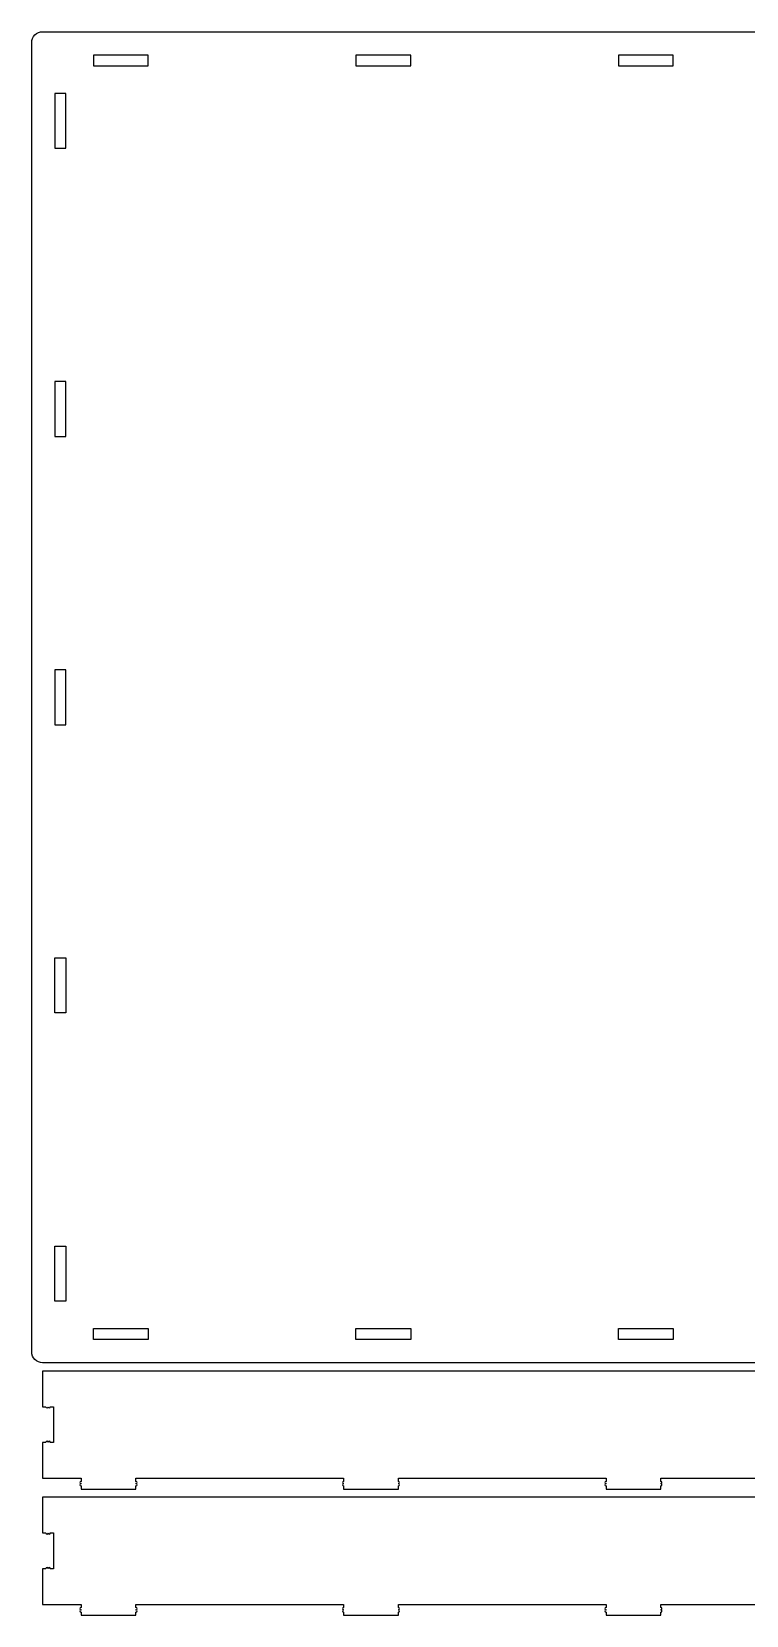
# Model space of a CAD drawing. Header units: millimetres. Extents: x 2225 to 2978, y 102 to 817.
# Drawn here: x 2225 to 2486, y 240 to 817 of the extents above; entities that cross this region are included whole.
import ezdxf

# ---------------------------------------------------------------- set-up
doc = ezdxf.new("R2010")
doc.units = ezdxf.units.MM
doc.layers.add('bottom', color=7, linetype='Continuous')
doc.layers.add('walls_bottom', color=7, linetype='Continuous')

msp = doc.modelspace()

# ---------------------------------------------------------------- linework, layer by layer
at = {"layer": 'bottom'}
msp.add_lwpolyline([(2577.29, 574.59), (2577.29, 336.09, -0.414214), (2573.29, 332.09), (2229.29, 332.09, -0.414214), (2225.29, 336.09), (2225.29, 574.59), (2225.29, 813.09, -0.414214), (2229.29, 817.09), (2573.29, 817.09, -0.414214), (2577.29, 813.09)], format="xyb", close=True, dxfattribs=at)
for points in [[(2267.79, 808.59), (2247.79, 808.59), (2247.79, 804.59), (2267.79, 804.59)], [(2363.45, 808.59), (2343.45, 808.59), (2343.45, 804.59), (2363.45, 804.59)], [(2459.12, 808.59), (2439.12, 808.59), (2439.12, 804.59), (2459.12, 804.59)], [(2237.79, 794.59), (2233.79, 794.59), (2233.79, 774.59), (2237.79, 774.59)], [(2233.79, 689.59), (2233.79, 669.59), (2237.79, 669.59), (2237.79, 689.59)], [(2233.79, 574.59), (2233.79, 564.59), (2237.79, 564.59), (2237.79, 574.59), (2237.79, 584.59), (2233.79, 584.59)], [(2233.79, 459.59), (2233.79, 479.59), (2237.79, 479.59), (2237.79, 459.59)], [(2237.79, 354.59), (2233.79, 354.59), (2233.79, 374.59), (2237.79, 374.59)], [(2267.79, 340.59), (2247.79, 340.59), (2247.79, 344.59), (2267.79, 344.59)], [(2363.45, 340.59), (2343.45, 340.59), (2343.45, 344.59), (2363.45, 344.59)], [(2459.12, 340.59), (2439.12, 340.59), (2439.12, 344.59), (2459.12, 344.59)]]:
    msp.add_lwpolyline(points, close=True, dxfattribs=at)
at = {"layer": 'walls_bottom'}
for points in [[(2564.29, 329.09), (2229.29, 329.09), (2229.29, 316.09), (2230.49, 316.09, 1), (2231.29, 316.09, 1), (2232.09, 316.09), (2233.29, 316.09), (2233.29, 303.09), (2232.09, 303.09, 1), (2231.29, 303.09, 1), (2230.49, 303.09), (2229.29, 303.09), (2229.29, 290.09), (2243.29, 290.09), (2243.29, 288.89, 1), (2243.29, 288.09, 1), (2243.29, 287.29), (2243.29, 286.09), (2263.29, 286.09), (2263.29, 287.29, 1), (2263.29, 288.09, 1), (2263.29, 288.89), (2263.29, 290.09), (2338.95, 290.09), (2338.95, 288.89, 1), (2338.95, 288.09, 1), (2338.95, 287.29), (2338.95, 286.09), (2358.95, 286.09), (2358.95, 287.29, 1), (2358.95, 288.09, 1), (2358.95, 288.89), (2358.95, 290.09), (2434.62, 290.09), (2434.62, 288.89, 1), (2434.62, 288.09, 1), (2434.62, 287.29), (2434.62, 286.09), (2454.62, 286.09), (2454.62, 287.29, 1), (2454.62, 288.09, 1), (2454.62, 288.89), (2454.62, 290.09), (2530.29, 290.09)], [(2564.29, 283.09), (2229.29, 283.09), (2229.29, 270.09), (2230.49, 270.09, 1), (2231.29, 270.09, 1), (2232.09, 270.09), (2233.29, 270.09), (2233.29, 257.09), (2232.09, 257.09, 1), (2231.29, 257.09, 1), (2230.49, 257.09), (2229.29, 257.09), (2229.29, 244.09), (2243.29, 244.09), (2243.29, 242.89, 1), (2243.29, 242.09, 1), (2243.29, 241.29), (2243.29, 240.09), (2263.29, 240.09), (2263.29, 241.29, 1), (2263.29, 242.09, 1), (2263.29, 242.89), (2263.29, 244.09), (2338.95, 244.09), (2338.95, 242.89, 1), (2338.95, 242.09, 1), (2338.95, 241.29), (2338.95, 240.09), (2358.95, 240.09), (2358.95, 241.29, 1), (2358.95, 242.09, 1), (2358.95, 242.89), (2358.95, 244.09), (2434.62, 244.09), (2434.62, 242.89, 1), (2434.62, 242.09, 1), (2434.62, 241.29), (2434.62, 240.09), (2454.62, 240.09), (2454.62, 241.29, 1), (2454.62, 242.09, 1), (2454.62, 242.89), (2454.62, 244.09), (2530.29, 244.09)]]:
    msp.add_lwpolyline(points, format="xyb", dxfattribs=at)

doc.saveas('drawing.dxf')
